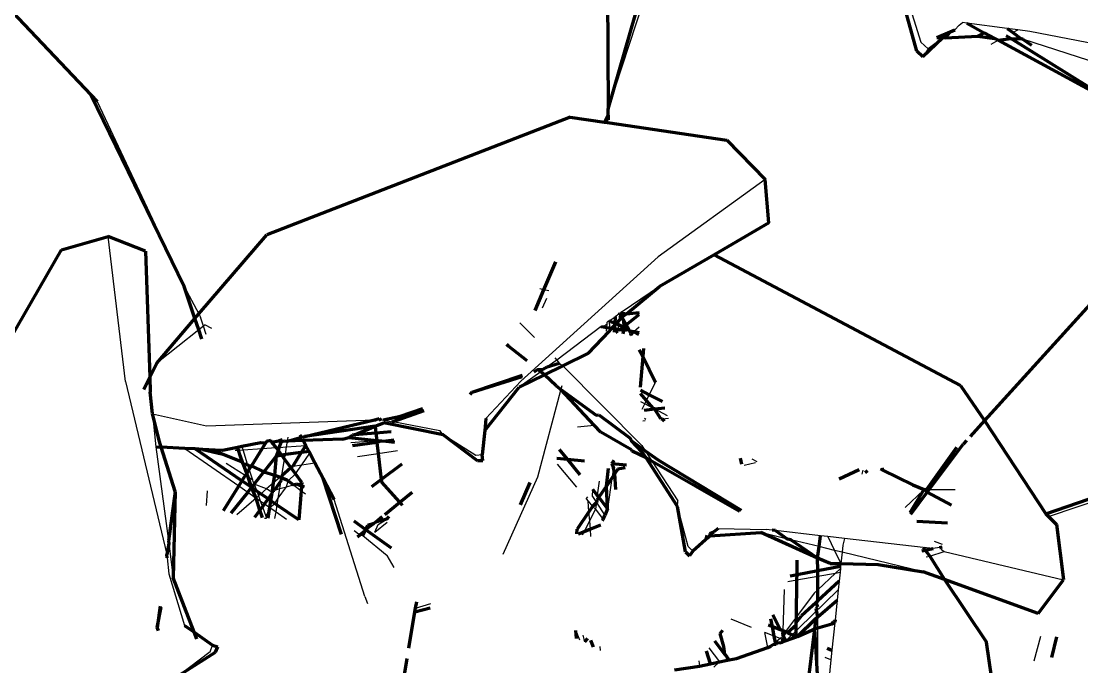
# Model space of a CAD drawing. Header units: millimetres. Extents: x 4307 to 31003, y 2809 to 20009.
# Drawn here: x 14715.29 to 14739.18, y 12892.54 to 12907.09 of the extents above; entities that cross this region are included whole.
import ezdxf

# ---------------------------------------------------------------- set-up
doc = ezdxf.new("R2010")
doc.units = ezdxf.units.MM
doc.layers.add('ProfileEdges', color=7, linetype='Continuous')

msp = doc.modelspace()

# ---------------------------------------------------------------- linework, layer by layer
for p, q in [((14735.14, 12907.961), (14735.56, 12906.619)), ((14728.516, 12905.11), (14729.309, 12907.538)), ((14736.425, 12907.003), (14736.326, 12906.897)), ((14736.425, 12907.003), (14736.493, 12907.061)), ((14736.594, 12907.047), (14736.493, 12907.061)), ((14737.505, 12906.928), (14736.594, 12907.047)), ((14737.742, 12906.898), (14737.505, 12906.928)), ((14736.05, 12906.722), (14735.721, 12906.471)), ((14737.633, 12906.84), (14737.742, 12906.898)), ((14738.015, 12906.862), (14737.742, 12906.898)), ((14739.598, 12906.128), (14737.853, 12906.686)), ((14743.665, 12905.767), (14738.015, 12906.862)), ((14735.56, 12906.619), (14735.721, 12906.471)), ((14735.721, 12906.471), (14735.6, 12906.29)), ((14737.14, 12906.578), (14737.301, 12906.664)), ((14717.004, 12905.286), (14718.966, 12901.115)), ((14728.5, 12904.81), (14728.517, 12904.868)), ((14732.05, 12903.526), (14729.641, 12901.784)), ((14717.639, 12898.975), (14717.254, 12902.241)), ((14729.641, 12901.784), (14726.544, 12898.979)), ((14718.966, 12901.115), (14719.295, 12900.496)), ((14727.067, 12901.039), (14726.975, 12901.059)), ((14727.18, 12901.013), (14727.067, 12901.039)), ((14729.671, 12901.116), (14728.833, 12900.543)), ((14727.033, 12900.634), (14727.13, 12900.854)), ((14719.295, 12900.496), (14719.33, 12900.424)), ((14728.752, 12900.488), (14728.674, 12900.434)), ((14728.833, 12900.543), (14728.777, 12900.504)), ((14719.395, 12900.22), (14719.33, 12900.424)), ((14719.432, 12900.25), (14719.395, 12900.22)), ((14719.583, 12900.164), (14719.432, 12900.25)), ((14726.523, 12900.298), (14726.853, 12899.967)), ((14728.489, 12900.266), (14728.407, 12900.207)), ((14728.484, 12900.194), (14728.489, 12900.266)), ((14728.489, 12900.266), (14728.492, 12900.31)), ((14728.538, 12900.341), (14728.492, 12900.31)), ((14728.538, 12900.341), (14728.674, 12900.434)), ((14728.538, 12900.341), (14728.546, 12900.183)), ((14728.745, 12900.249), (14728.733, 12900.151)), ((14728.756, 12900.342), (14728.745, 12900.249)), ((14728.772, 12900.47), (14728.756, 12900.342)), ((14719.29, 12900.137), (14718.348, 12899.388)), ((14719.395, 12900.22), (14719.29, 12900.137)), ((14719.456, 12900.032), (14719.395, 12900.22)), ((14728.355, 12900.216), (14727.36, 12899.456)), ((14728.479, 12900.109), (14728.484, 12900.194)), ((14728.546, 12900.183), (14728.535, 12900.1)), ((14728.727, 12900.104), (14728.723, 12900.07)), ((14729.049, 12900.019), (14728.991, 12900.028)), ((14729.093, 12900.093), (14729.049, 12900.019)), ((14729.212, 12900.196), (14729.093, 12900.093)), ((14727.36, 12899.456), (14727.144, 12899.301)), ((14727.312, 12899.504), (14727.36, 12899.456)), ((14727.36, 12899.456), (14727.411, 12899.39)), ((14727.411, 12899.39), (14727.49, 12899.325)), ((14727.49, 12899.325), (14729.273, 12897.531)), ((14726.994, 12899.193), (14726.507, 12898.843)), ((14727.049, 12899.254), (14726.994, 12899.193)), ((14717.639, 12898.975), (14718.572, 12895.077)), ((14725.761, 12898.139), (14726.544, 12898.979)), ((14727.471, 12898.873), (14727.45, 12898.794)), ((14729.441, 12898.673), (14729.582, 12898.954)), ((14727.443, 12898.768), (14726.92, 12896.821)), ((14729.377, 12898.547), (14729.441, 12898.673)), ((14729.338, 12898.468), (14729.247, 12898.514)), ((14729.279, 12898.351), (14729.338, 12898.468)), ((14729.338, 12898.468), (14729.377, 12898.547)), ((14729.535, 12898.366), (14729.338, 12898.468)), ((14729.852, 12898.203), (14729.559, 12898.354)), ((14718.25, 12898.243), (14718.326, 12897.503)), ((14718.25, 12898.243), (14719.47, 12897.977)), ((14719.47, 12897.977), (14723.248, 12898.113)), ((14723.395, 12898.102), (14723.448, 12898.113)), ((14723.448, 12898.113), (14723.641, 12898.064)), ((14729.292, 12898.09), (14729.351, 12898.096)), ((14729.361, 12898.12), (14729.33, 12898.142)), ((14729.739, 12898.133), (14729.872, 12898.146)), ((14723.671, 12898.074), (14724.72, 12897.87)), ((14724.798, 12897.773), (14724.72, 12897.87)), ((14727.826, 12897.951), (14728.202, 12897.987)), ((14721.271, 12897.499), (14721.292, 12897.629)), ((14721.292, 12897.629), (14721.307, 12897.719)), ((14722.721, 12897.601), (14723.3, 12897.647)), ((14725.536, 12897.308), (14724.798, 12897.773)), ((14718.326, 12897.503), (14718.612, 12895.382)), ((14718.979, 12897.466), (14720.194, 12896.619)), ((14720.11, 12897.424), (14720.187, 12897.429)), ((14720.187, 12897.429), (14720.289, 12897.436)), ((14720.289, 12897.436), (14720.266, 12897.508)), ((14720.289, 12897.436), (14720.723, 12897.464)), ((14720.393, 12897.111), (14720.289, 12897.436)), ((14720.723, 12897.464), (14721.034, 12897.484)), ((14721.034, 12897.484), (14721.101, 12897.488)), ((14721.101, 12897.488), (14721.271, 12897.499)), ((14721.243, 12897.325), (14721.271, 12897.499)), ((14721.271, 12897.499), (14721.707, 12897.528)), ((14723.334, 12897.35), (14723.772, 12897.415)), ((14729.273, 12897.531), (14729.351, 12897.411)), ((14729.351, 12897.411), (14729.508, 12897.169)), ((14721.166, 12896.856), (14721.226, 12897.224)), ((14721.226, 12897.224), (14721.243, 12897.325)), ((14721.611, 12897.097), (14721.795, 12897.36)), ((14721.611, 12897.097), (14721.909, 12897.141)), ((14722.871, 12897.282), (14723.334, 12897.35)), ((14725.678, 12897.318), (14725.536, 12897.308)), ((14729.508, 12897.169), (14730.083, 12896.284)), ((14731.837, 12897.137), (14731.58, 12897.082)), ((14731.87, 12897.163), (14731.755, 12897.222)), ((14720.341, 12896.853), (14719.907, 12897.124)), ((14720.43, 12896.996), (14720.408, 12897.065)), ((14720.51, 12896.747), (14720.43, 12896.996)), ((14721.305, 12896.735), (14721.47, 12896.895)), ((14721.409, 12897.067), (14721.611, 12897.097)), ((14721.47, 12896.895), (14721.611, 12897.097)), ((14727.366, 12897.113), (14727.799, 12896.592)), ((14728.631, 12897.019), (14728.594, 12896.792)), ((14734.249, 12896.974), (14734.226, 12896.886)), ((14720.403, 12896.814), (14720.341, 12896.853)), ((14720.51, 12896.747), (14720.403, 12896.814)), ((14720.52, 12896.718), (14720.51, 12896.747)), ((14720.54, 12896.663), (14720.52, 12896.718)), ((14720.82, 12896.553), (14720.54, 12896.663)), ((14720.54, 12896.663), (14720.597, 12896.504)), ((14720.978, 12896.691), (14720.82, 12896.553)), ((14721.124, 12896.819), (14720.978, 12896.691)), ((14721.119, 12896.562), (14721.148, 12896.744)), ((14721.124, 12896.819), (14721.166, 12896.856)), ((14721.148, 12896.744), (14721.124, 12896.819)), ((14721.265, 12896.602), (14721.305, 12896.735)), ((14721.503, 12896.667), (14721.616, 12896.698)), ((14726.92, 12896.821), (14726.139, 12895.077)), ((14728.31, 12896.73), (14728.27, 12896.408)), ((14728.594, 12896.792), (14728.503, 12896.104)), ((14738.434, 12895.934), (14740.731, 12896.704)), ((14719.464, 12896.177), (14719.49, 12896.508)), ((14720.194, 12896.619), (14720.394, 12896.479)), ((14720.394, 12896.479), (14720.584, 12896.347)), ((14720.597, 12896.504), (14720.637, 12896.394)), ((14720.691, 12896.441), (14720.637, 12896.394)), ((14720.82, 12896.553), (14720.691, 12896.441)), ((14720.901, 12896.503), (14720.82, 12896.553)), ((14720.901, 12896.503), (14720.951, 12896.516)), ((14720.995, 12896.528), (14721.119, 12896.562)), ((14721.083, 12896.342), (14721.265, 12896.602)), ((14721.083, 12896.342), (14721.119, 12896.562)), ((14721.119, 12896.562), (14721.265, 12896.602)), ((14721.265, 12896.602), (14721.424, 12896.646)), ((14721.424, 12896.646), (14721.6, 12896.513)), ((14721.6, 12896.513), (14721.697, 12896.44)), ((14728.159, 12896.384), (14728.171, 12896.537)), ((14735.205, 12896.134), (14735.615, 12896.521)), ((14735.687, 12896.539), (14735.749, 12896.539)), ((14735.749, 12896.539), (14736.333, 12896.541)), ((14720.584, 12896.347), (14720.146, 12895.966)), ((14720.637, 12896.394), (14720.584, 12896.347)), ((14720.584, 12896.347), (14720.678, 12896.281)), ((14720.637, 12896.394), (14720.678, 12896.281)), ((14720.678, 12896.281), (14720.726, 12896.151)), ((14720.678, 12896.281), (14720.772, 12896.216)), ((14720.772, 12896.216), (14720.892, 12896.132)), ((14720.892, 12896.132), (14721.003, 12896.227)), ((14721.003, 12896.227), (14721.083, 12896.342)), ((14721.033, 12896.034), (14721.058, 12896.189)), ((14721.058, 12896.189), (14721.083, 12896.342)), ((14723.036, 12894.128), (14722.341, 12896.313)), ((14728.019, 12896.327), (14728.053, 12896.374)), ((14728.019, 12896.327), (14728.061, 12896.276)), ((14728.061, 12896.276), (14728.161, 12896.155)), ((14728.08, 12896.037), (14728.061, 12896.276)), ((14728.159, 12896.384), (14728.25, 12896.244)), ((14728.25, 12896.244), (14728.232, 12896.097)), ((14728.25, 12896.244), (14728.439, 12895.953)), ((14730.073, 12896.153), (14730.083, 12896.284)), ((14720.726, 12896.151), (14720.802, 12895.94)), ((14720.802, 12895.94), (14720.879, 12896.051)), ((14720.802, 12895.94), (14720.819, 12895.893)), ((14720.892, 12896.132), (14721.033, 12896.034)), ((14721.009, 12895.884), (14721.033, 12896.034)), ((14721.033, 12896.034), (14721.267, 12895.871)), ((14728.098, 12895.832), (14728.08, 12896.037)), ((14728.098, 12895.832), (14728.232, 12896.097)), ((14728.161, 12896.155), (14728.232, 12896.097)), ((14728.232, 12896.097), (14728.401, 12895.865)), ((14730.313, 12895.255), (14730.073, 12896.153)), ((14720.771, 12895.895), (14720.819, 12895.893)), ((14723.259, 12895.58), (14723.539, 12895.806)), ((14723.259, 12895.58), (14723.336, 12895.751)), ((14723.336, 12895.751), (14723.53, 12895.869)), ((14727.974, 12895.588), (14728.098, 12895.832)), ((14728.113, 12895.643), (14728.098, 12895.832)), ((14722.793, 12895.614), (14722.922, 12895.517)), ((14722.922, 12895.517), (14722.991, 12895.506)), ((14722.991, 12895.506), (14723.536, 12895.053)), ((14727.938, 12895.517), (14727.974, 12895.588)), ((14728.126, 12895.483), (14728.113, 12895.643)), ((14730.992, 12895.661), (14732.071, 12895.638)), ((14732.555, 12895.423), (14731.953, 12895.568)), ((14732.208, 12895.622), (14732.071, 12895.638)), ((14733.294, 12895.498), (14732.283, 12895.614)), ((14733.463, 12895.479), (14733.294, 12895.498)), ((14733.463, 12895.479), (14733.615, 12895.168)), ((14733.841, 12895.435), (14733.463, 12895.479)), ((14718.619, 12895.325), (14718.714, 12894.549)), ((14730.42, 12895.151), (14730.313, 12895.255)), ((14733.264, 12895.253), (14732.629, 12895.406)), ((14733.615, 12895.168), (14733.264, 12895.253)), ((14733.8, 12895.282), (14733.784, 12895.127)), ((14733.841, 12895.435), (14733.8, 12895.282)), ((14735.612, 12895.233), (14733.841, 12895.435)), ((14735.838, 12895.207), (14735.612, 12895.233)), ((14735.982, 12895.234), (14735.838, 12895.207)), ((14736.049, 12895.297), (14735.866, 12895.368)), ((14736.023, 12895.186), (14735.982, 12895.234)), ((14718.58, 12894.998), (14718.617, 12894.636)), ((14723.695, 12894.783), (14723.536, 12895.053)), ((14733.615, 12895.168), (14733.758, 12894.875)), ((14733.784, 12895.127), (14733.615, 12895.168)), ((14733.784, 12895.127), (14733.758, 12894.875)), ((14735.613, 12894.687), (14733.784, 12895.127)), ((14735.678, 12895.022), (14735.758, 12895.036)), ((14735.758, 12895.036), (14736.084, 12895.145)), ((14736.023, 12895.186), (14736.084, 12895.145)), ((14736.084, 12895.145), (14738.769, 12894.501)), ((14733.636, 12894.656), (14733.746, 12894.759)), ((14733.746, 12894.759), (14733.737, 12894.674)), ((14733.751, 12894.81), (14733.746, 12894.759)), ((14733.758, 12894.875), (14733.751, 12894.81)), ((14718.617, 12894.636), (14718.97, 12893.477)), ((14732.558, 12894.463), (14732.768, 12894.5)), ((14732.768, 12894.5), (14733.234, 12894.584)), ((14733.234, 12894.584), (14733.636, 12894.656)), ((14733.235, 12894.278), (14733.636, 12894.656)), ((14733.636, 12894.656), (14733.737, 12894.674)), ((14733.737, 12894.674), (14733.716, 12894.473)), ((14732.48, 12894.288), (14732.446, 12893.362)), ((14733.696, 12894.276), (14732.515, 12893.13)), ((14733.158, 12894.206), (14733.235, 12894.278)), ((14733.696, 12894.276), (14733.672, 12894.049)), ((14733.716, 12894.473), (14733.696, 12894.276)), ((14723.036, 12894.128), (14723.093, 12893.971)), ((14733.158, 12894.206), (14732.755, 12893.668)), ((14733.672, 12894.049), (14733.625, 12893.601)), ((14724.177, 12893.865), (14724.518, 12893.973)), ((14731.745, 12893.43), (14731.287, 12893.617)), ((14732.755, 12893.668), (14732.508, 12893.337)), ((14733.237, 12893.425), (14733.236, 12893.673)), ((14733.622, 12893.571), (14733.619, 12893.54)), ((14733.625, 12893.601), (14733.622, 12893.571)), ((14727.785, 12893.365), (14727.87, 12893.148)), ((14732.11, 12892.98), (14732.044, 12893.319)), ((14732.255, 12893.234), (14732.044, 12893.319)), ((14733.24, 12892.243), (14733.237, 12893.425)), ((14733.619, 12893.54), (14733.555, 12892.921)), ((14727.989, 12893.11), (14727.951, 12893.255)), ((14732.388, 12893.181), (14732.255, 12893.234)), ((14732.388, 12893.181), (14732.282, 12893.092)), ((14732.459, 12893.241), (14732.388, 12893.181)), ((14732.439, 12893.16), (14732.388, 12893.181)), ((14732.515, 12893.13), (14732.439, 12893.16)), ((14738.253, 12893.224), (14738.101, 12892.673)), ((14719.552, 12892.883), (14718.865, 12892.366)), ((14719.552, 12892.883), (14719.604, 12893.028)), ((14728.34, 12892.912), (14728.332, 12893.003)), ((14730.784, 12892.972), (14731.026, 12892.652)), ((14733.555, 12892.921), (14733.532, 12892.699)), ((14730.557, 12892.68), (14730.573, 12892.555)), ((14730.895, 12892.533), (14731.026, 12892.652)), ((14731.184, 12892.769), (14731.165, 12892.682)), ((14731.206, 12892.69), (14731.184, 12892.769)), ((14733.532, 12892.699), (14733.404, 12892.751)), ((14733.532, 12892.699), (14733.432, 12891.744))]:
    msp.add_line(p, q)
at = {"layer": 'ProfileEdges', "lineweight": 211}
for p, q in [((14728.485, 12909.906), (14728.516, 12905.11)), ((14728.516, 12905.11), (14729.316, 12907.886)), ((14735.47, 12906.421), (14735.108, 12907.723)), ((14714.944, 12907.451), (14716.863, 12905.434)), ((14736.594, 12907.047), (14736.988, 12906.833)), ((14737.505, 12906.928), (14737.633, 12906.84)), ((14736.05, 12906.722), (14735.6, 12906.29)), ((14735.921, 12906.724), (14736.219, 12906.852)), ((14735.921, 12906.724), (14736.05, 12906.722)), ((14736.116, 12906.721), (14736.05, 12906.722)), ((14736.219, 12906.852), (14736.116, 12906.721)), ((14736.116, 12906.721), (14736.843, 12906.755)), ((14736.219, 12906.852), (14736.326, 12906.897)), ((14736.843, 12906.755), (14736.988, 12906.833)), ((14736.843, 12906.755), (14737.222, 12906.706)), ((14736.988, 12906.833), (14737.222, 12906.706)), ((14737.222, 12906.706), (14737.301, 12906.664)), ((14737.301, 12906.664), (14737.588, 12906.701)), ((14737.588, 12906.701), (14737.483, 12906.767)), ((14739.943, 12905.229), (14737.588, 12906.701)), ((14737.588, 12906.701), (14737.816, 12906.698)), ((14737.633, 12906.84), (14737.816, 12906.698)), ((14737.853, 12906.686), (14737.816, 12906.698)), ((14737.853, 12906.686), (14738.047, 12906.551)), ((14737.301, 12906.664), (14739.943, 12905.229)), ((14735.6, 12906.29), (14735.47, 12906.421)), ((14718.966, 12901.115), (14716.863, 12905.434)), ((14716.863, 12905.434), (14717.004, 12905.286)), ((14728.517, 12904.972), (14728.516, 12905.11)), ((14727.658, 12904.934), (14720.822, 12902.282)), ((14727.658, 12904.934), (14728.432, 12904.82)), ((14728.432, 12904.82), (14728.517, 12904.972)), ((14728.432, 12904.82), (14728.5, 12904.81)), ((14728.5, 12904.81), (14731.19, 12904.415)), ((14728.517, 12904.972), (14728.517, 12904.868)), ((14731.19, 12904.415), (14732.05, 12903.526)), ((14732.131, 12902.546), (14732.05, 12903.526)), ((14732.131, 12902.546), (14730.901, 12901.831)), ((14716.2, 12901.942), (14717.254, 12902.241)), ((14718.092, 12901.912), (14717.254, 12902.241)), ((14719.295, 12900.496), (14720.822, 12902.282)), ((14714.695, 12899.338), (14716.2, 12901.942)), ((14718.092, 12901.912), (14718.189, 12899.068)), ((14727.067, 12901.039), (14727.339, 12901.673)), ((14730.901, 12901.831), (14729.671, 12901.116)), ((14736.449, 12898.88), (14730.901, 12901.831)), ((14740.371, 12901.823), (14736.993, 12898.094)), ((14719.206, 12900.392), (14718.966, 12901.115)), ((14726.867, 12900.573), (14727.067, 12901.039)), ((14728.924, 12900.501), (14729.671, 12901.116)), ((14719.206, 12900.392), (14719.295, 12900.496)), ((14728.752, 12900.488), (14728.777, 12900.504)), ((14728.777, 12900.504), (14728.772, 12900.47)), ((14728.777, 12900.504), (14728.803, 12900.492)), ((14728.833, 12900.543), (14728.803, 12900.492)), ((14728.803, 12900.492), (14728.836, 12900.516)), ((14728.803, 12900.492), (14728.826, 12900.416)), ((14728.836, 12900.516), (14728.924, 12900.501)), ((14728.847, 12900.439), (14728.924, 12900.501)), ((14728.918, 12900.252), (14729.216, 12900.485)), ((14728.924, 12900.501), (14729.217, 12900.525)), ((14718.348, 12899.388), (14719.206, 12900.392)), ((14719.29, 12900.137), (14719.206, 12900.392)), ((14728.564, 12900.321), (14728.538, 12900.341)), ((14728.663, 12900.285), (14728.564, 12900.321)), ((14728.6, 12900.174), (14728.66, 12900.238)), ((14728.66, 12900.238), (14728.654, 12900.164)), ((14728.663, 12900.285), (14728.66, 12900.238)), ((14728.692, 12900.272), (14728.66, 12900.238)), ((14728.674, 12900.434), (14728.663, 12900.285)), ((14728.663, 12900.285), (14728.756, 12900.342)), ((14728.745, 12900.249), (14728.692, 12900.272)), ((14728.872, 12900.189), (14728.745, 12900.249)), ((14728.756, 12900.342), (14728.826, 12900.416)), ((14728.772, 12900.47), (14728.826, 12900.416)), ((14728.826, 12900.416), (14728.847, 12900.439)), ((14728.826, 12900.416), (14728.852, 12900.37)), ((14728.852, 12900.37), (14728.918, 12900.252)), ((14728.852, 12900.37), (14728.872, 12900.189)), ((14728.872, 12900.189), (14728.918, 12900.252)), ((14728.918, 12900.252), (14728.979, 12900.143)), ((14719.358, 12899.931), (14719.29, 12900.137)), ((14728.073, 12899.611), (14728.535, 12900.1)), ((14728.355, 12900.216), (14728.407, 12900.207)), ((14728.407, 12900.207), (14728.484, 12900.194)), ((14728.484, 12900.194), (14728.546, 12900.183)), ((14728.535, 12900.1), (14728.6, 12900.174)), ((14728.546, 12900.183), (14728.6, 12900.174)), ((14728.6, 12900.174), (14728.654, 12900.164)), ((14728.654, 12900.164), (14728.648, 12900.082)), ((14728.654, 12900.164), (14728.733, 12900.151)), ((14728.69, 12900.075), (14728.727, 12900.104)), ((14728.733, 12900.151), (14728.727, 12900.104)), ((14728.733, 12900.151), (14728.777, 12900.143)), ((14728.777, 12900.143), (14728.872, 12900.189)), ((14728.777, 12900.143), (14728.865, 12900.128)), ((14728.856, 12900.049), (14728.865, 12900.128)), ((14728.865, 12900.128), (14728.872, 12900.189)), ((14728.865, 12900.128), (14728.979, 12900.143)), ((14728.979, 12900.143), (14728.872, 12900.189)), ((14729.001, 12900.104), (14728.979, 12900.143)), ((14729.093, 12900.093), (14729.001, 12900.104)), ((14729.001, 12900.104), (14729.028, 12900.056)), ((14729.028, 12900.056), (14729.093, 12900.093)), ((14729.028, 12900.056), (14729.049, 12900.019)), ((14729.209, 12900.029), (14729.093, 12900.093)), ((14729.21, 12900.068), (14729.093, 12900.093)), ((14726.271, 12899.766), (14726.233, 12899.809)), ((14726.687, 12899.437), (14726.271, 12899.766)), ((14728.073, 12899.611), (14727.49, 12899.325)), ((14729.216, 12899.686), (14729.292, 12899.534)), ((14729.292, 12899.534), (14729.239, 12898.844)), ((14729.307, 12899.72), (14729.292, 12899.534)), ((14729.292, 12899.534), (14729.582, 12898.954)), ((14718.348, 12899.388), (14718.189, 12899.068)), ((14727.049, 12899.254), (14727.144, 12899.301)), ((14727.49, 12899.325), (14727.081, 12899.125)), ((14727.144, 12899.301), (14727.411, 12899.39)), ((14718.189, 12899.068), (14718.053, 12898.794)), ((14718.189, 12899.068), (14718.201, 12898.73)), ((14725.454, 12898.736), (14726.586, 12899.114)), ((14725.454, 12898.736), (14726.578, 12899.089)), ((14727.081, 12899.125), (14726.507, 12898.843)), ((14726.931, 12899.244), (14726.837, 12899.18)), ((14726.931, 12899.244), (14727.049, 12899.254)), ((14726.994, 12899.193), (14726.931, 12899.244)), ((14727.081, 12899.125), (14726.994, 12899.193)), ((14727.343, 12898.872), (14727.081, 12899.125)), ((14725.734, 12897.87), (14726.507, 12898.843)), ((14727.343, 12898.872), (14727.45, 12898.794)), ((14736.449, 12898.88), (14736.993, 12898.094)), ((14718.25, 12898.243), (14718.201, 12898.73)), ((14725.406, 12898.68), (14725.454, 12898.736)), ((14728.202, 12897.987), (14727.45, 12898.794)), ((14727.45, 12898.794), (14728.244, 12898.216)), ((14729.24, 12898.775), (14729.441, 12898.673)), ((14729.377, 12898.547), (14729.242, 12898.701)), ((14729.441, 12898.673), (14729.736, 12898.525)), ((14723.836, 12898.195), (14724.339, 12898.364)), ((14729.325, 12898.329), (14729.559, 12898.354)), ((14729.535, 12898.366), (14729.377, 12898.547)), ((14729.559, 12898.354), (14729.535, 12898.366)), ((14729.559, 12898.354), (14729.789, 12898.378)), ((14729.699, 12898.129), (14729.559, 12898.354)), ((14718.407, 12897.621), (14718.25, 12898.243)), ((14721.684, 12897.737), (14723.248, 12898.113)), ((14723.248, 12898.113), (14723.357, 12898.136)), ((14723.248, 12898.113), (14723.252, 12898.071)), ((14723.357, 12898.136), (14723.395, 12898.102)), ((14723.448, 12898.113), (14723.836, 12898.195)), ((14723.671, 12898.074), (14724.373, 12898.32)), ((14725.761, 12898.139), (14725.734, 12897.87)), ((14728.244, 12898.216), (14728.301, 12898.222)), ((14728.301, 12898.222), (14729.009, 12897.698)), ((14729.699, 12898.129), (14729.739, 12898.133)), ((14729.783, 12898.082), (14729.739, 12898.133)), ((14736.993, 12898.094), (14736.669, 12897.736)), ((14736.993, 12898.094), (14738.375, 12895.994)), ((14723.264, 12897.968), (14721.684, 12897.737)), ((14722.8, 12897.77), (14723.264, 12897.968)), ((14723.264, 12897.968), (14723.464, 12898.041)), ((14723.264, 12897.968), (14723.282, 12897.811)), ((14724.798, 12897.773), (14723.464, 12898.041)), ((14723.641, 12898.064), (14723.671, 12898.074)), ((14725.734, 12897.87), (14725.678, 12897.318)), ((14728.353, 12897.831), (14728.202, 12897.987)), ((14718.446, 12897.496), (14718.407, 12897.621)), ((14720.821, 12897.621), (14720.799, 12897.585)), ((14720.918, 12897.64), (14720.821, 12897.621)), ((14720.941, 12897.609), (14720.918, 12897.64)), ((14720.941, 12897.609), (14721.125, 12897.641)), ((14721.034, 12897.484), (14720.941, 12897.609)), ((14721.101, 12897.488), (14721.153, 12897.623)), ((14721.153, 12897.623), (14721.125, 12897.641)), ((14721.153, 12897.623), (14721.131, 12897.684)), ((14721.153, 12897.623), (14721.224, 12897.638)), ((14721.224, 12897.638), (14721.292, 12897.629)), ((14721.292, 12897.629), (14721.607, 12897.72)), ((14721.647, 12897.643), (14721.292, 12897.629)), ((14721.607, 12897.72), (14721.579, 12897.774)), ((14721.607, 12897.72), (14721.684, 12897.737)), ((14722.533, 12897.677), (14721.647, 12897.643)), ((14721.707, 12897.528), (14721.647, 12897.643)), ((14722.533, 12897.677), (14722.671, 12897.708)), ((14722.671, 12897.708), (14722.758, 12897.767)), ((14722.671, 12897.708), (14723.3, 12897.647)), ((14722.8, 12897.77), (14722.758, 12897.767)), ((14723.282, 12897.811), (14722.8, 12897.77)), ((14723.624, 12897.839), (14723.282, 12897.811)), ((14723.282, 12897.811), (14723.3, 12897.647)), ((14723.3, 12897.647), (14723.41, 12897.636)), ((14723.3, 12897.647), (14723.306, 12897.599)), ((14723.41, 12897.636), (14723.306, 12897.599)), ((14723.41, 12897.636), (14723.509, 12897.626)), ((14723.69, 12897.65), (14723.509, 12897.626)), ((14723.509, 12897.626), (14723.705, 12897.607)), ((14725.573, 12897.185), (14724.798, 12897.773)), ((14729.04, 12897.437), (14728.353, 12897.831)), ((14729.04, 12897.637), (14729.009, 12897.698)), ((14729.284, 12897.379), (14729.04, 12897.637)), ((14729.04, 12897.637), (14729.351, 12897.411)), ((14736.584, 12897.642), (14736.51, 12897.56)), ((14718.326, 12897.503), (14718.446, 12897.496)), ((14718.759, 12896.497), (14718.446, 12897.496)), ((14718.979, 12897.466), (14718.446, 12897.496)), ((14719.208, 12897.453), (14718.979, 12897.466)), ((14720.265, 12896.731), (14719.208, 12897.453)), ((14719.383, 12897.443), (14719.208, 12897.453)), ((14719.383, 12897.443), (14719.806, 12897.346)), ((14719.662, 12897.427), (14719.383, 12897.443)), ((14719.662, 12897.427), (14719.806, 12897.346)), ((14719.824, 12897.418), (14719.662, 12897.427)), ((14720.167, 12897.488), (14719.824, 12897.418)), ((14720.266, 12897.508), (14720.167, 12897.488)), ((14720.187, 12897.429), (14720.167, 12897.488)), ((14720.228, 12897.305), (14720.187, 12897.429)), ((14720.687, 12897.593), (14720.266, 12897.508)), ((14720.723, 12897.464), (14720.481, 12897.076)), ((14720.799, 12897.585), (14720.687, 12897.593)), ((14720.799, 12897.585), (14720.723, 12897.464)), ((14721.089, 12897.41), (14721.034, 12897.484)), ((14721.044, 12897.298), (14721.089, 12897.41)), ((14721.089, 12897.41), (14721.101, 12897.488)), ((14721.16, 12897.314), (14721.089, 12897.41)), ((14721.596, 12897.372), (14721.243, 12897.325)), ((14721.596, 12897.372), (14721.409, 12897.067)), ((14721.707, 12897.528), (14721.596, 12897.372)), ((14721.776, 12897.396), (14721.596, 12897.372)), ((14721.776, 12897.396), (14721.707, 12897.528)), ((14721.795, 12897.36), (14721.776, 12897.396)), ((14723.306, 12897.599), (14722.757, 12897.526)), ((14723.306, 12897.599), (14723.334, 12897.35)), ((14727.595, 12897.226), (14727.419, 12897.443)), ((14729.04, 12897.437), (14729.056, 12897.404)), ((14729.367, 12897.25), (14729.056, 12897.404)), ((14729.367, 12897.25), (14729.284, 12897.379)), ((14729.351, 12897.411), (14729.645, 12897.197)), ((14736.364, 12897.486), (14735.687, 12896.539)), ((14735.749, 12896.539), (14736.51, 12897.56)), ((14720.281, 12897.156), (14719.806, 12897.346)), ((14720.281, 12897.156), (14720.228, 12897.305)), ((14720.299, 12897.106), (14720.281, 12897.156)), ((14721.044, 12897.298), (14720.757, 12896.937)), ((14721.005, 12896.866), (14721.044, 12897.298)), ((14721.044, 12897.298), (14721.16, 12897.314)), ((14721.243, 12897.325), (14721.16, 12897.314)), ((14721.226, 12897.224), (14721.16, 12897.314)), ((14721.369, 12897.032), (14721.226, 12897.224)), ((14721.909, 12897.141), (14721.795, 12897.36)), ((14722.095, 12896.785), (14721.909, 12897.141)), ((14723.334, 12897.35), (14723.4, 12896.767)), ((14725.693, 12897.185), (14725.573, 12897.185)), ((14725.693, 12897.185), (14725.678, 12897.318)), ((14727.356, 12897.249), (14727.595, 12897.226)), ((14727.595, 12897.226), (14727.982, 12897.188)), ((14727.884, 12896.869), (14727.595, 12897.226)), ((14728.597, 12897.127), (14728.648, 12897.198)), ((14728.597, 12897.127), (14728.631, 12897.019)), ((14728.597, 12897.127), (14728.925, 12897.095)), ((14730.073, 12896.153), (14729.367, 12897.25)), ((14729.508, 12897.169), (14729.367, 12897.25)), ((14731.47, 12896.045), (14729.508, 12897.169)), ((14729.645, 12897.197), (14731.51, 12896.077)), ((14731.525, 12897.112), (14731.499, 12897.248)), ((14720.393, 12897.111), (14720.299, 12897.106)), ((14720.372, 12896.902), (14720.299, 12897.106)), ((14720.372, 12896.902), (14720.341, 12896.853)), ((14720.43, 12896.996), (14720.372, 12896.902)), ((14720.403, 12896.814), (14720.372, 12896.902)), ((14720.408, 12897.065), (14720.393, 12897.111)), ((14720.481, 12897.076), (14720.408, 12897.065)), ((14720.481, 12897.076), (14720.43, 12896.996)), ((14720.481, 12897.076), (14720.757, 12896.937)), ((14720.54, 12896.663), (14720.757, 12896.937)), ((14720.757, 12896.937), (14721.005, 12896.866)), ((14721.166, 12896.856), (14721.369, 12897.032)), ((14721.409, 12897.067), (14721.369, 12897.032)), ((14721.47, 12896.895), (14721.369, 12897.032)), ((14721.616, 12896.698), (14721.47, 12896.895)), ((14723.4, 12896.767), (14723.875, 12897.118)), ((14728.476, 12896.618), (14728.521, 12897.022)), ((14728.666, 12896.897), (14728.594, 12896.792)), ((14728.666, 12896.897), (14728.631, 12897.019)), ((14728.735, 12896.999), (14728.666, 12896.897)), ((14728.687, 12896.538), (14728.666, 12896.897)), ((14728.896, 12897.028), (14728.735, 12896.999)), ((14734.17, 12896.982), (14733.72, 12896.77)), ((14734.359, 12896.916), (14734.314, 12896.967)), ((14734.647, 12897.006), (14734.698, 12896.977)), ((14734.698, 12896.977), (14734.69, 12897.023)), ((14735.376, 12896.647), (14734.698, 12896.977)), ((14738.375, 12895.994), (14741.01, 12896.904)), ((14720.265, 12896.731), (14720.194, 12896.619)), ((14720.341, 12896.853), (14720.265, 12896.731)), ((14720.483, 12896.591), (14720.265, 12896.731)), ((14720.483, 12896.591), (14720.403, 12896.814)), ((14720.54, 12896.663), (14720.483, 12896.591)), ((14720.951, 12896.516), (14720.978, 12896.691)), ((14720.978, 12896.691), (14721.005, 12896.866)), ((14721.148, 12896.744), (14720.995, 12896.528)), ((14721.005, 12896.866), (14721.124, 12896.819)), ((14721.124, 12896.819), (14721.158, 12896.805)), ((14721.158, 12896.805), (14721.148, 12896.744)), ((14721.166, 12896.856), (14721.158, 12896.805)), ((14721.158, 12896.805), (14721.185, 12896.795)), ((14721.185, 12896.795), (14721.278, 12896.756)), ((14721.278, 12896.756), (14721.305, 12896.735)), ((14721.305, 12896.735), (14721.424, 12896.646)), ((14721.424, 12896.646), (14721.503, 12896.667)), ((14721.503, 12896.667), (14721.61, 12896.625)), ((14721.616, 12896.698), (14721.61, 12896.625)), ((14722.509, 12895.527), (14722.095, 12896.785)), ((14722.341, 12896.313), (14722.095, 12896.785)), ((14723.188, 12896.61), (14723.4, 12896.767)), ((14723.4, 12896.767), (14723.406, 12896.715)), ((14723.818, 12896.253), (14723.406, 12896.715)), ((14726.537, 12896.191), (14726.756, 12896.694)), ((14728.594, 12896.792), (14728.476, 12896.618)), ((14718.759, 12896.497), (14718.612, 12895.382)), ((14718.759, 12896.497), (14718.714, 12894.549)), ((14720.194, 12896.619), (14719.845, 12896.059)), ((14720.394, 12896.479), (14720.018, 12896.005)), ((14720.483, 12896.591), (14720.394, 12896.479)), ((14720.584, 12896.347), (14720.483, 12896.591)), ((14720.597, 12896.504), (14720.483, 12896.591)), ((14720.691, 12896.441), (14720.597, 12896.504)), ((14720.853, 12896.33), (14720.691, 12896.441)), ((14720.942, 12896.454), (14720.853, 12896.33)), ((14720.916, 12896.287), (14720.942, 12896.454)), ((14720.951, 12896.516), (14720.942, 12896.454)), ((14720.951, 12896.516), (14720.995, 12896.528)), ((14721.6, 12896.513), (14721.545, 12895.857)), ((14721.61, 12896.625), (14721.6, 12896.513)), ((14721.61, 12896.625), (14721.663, 12896.603)), ((14723.818, 12896.253), (14724.097, 12896.482)), ((14728.27, 12896.408), (14728.171, 12896.537)), ((14728.476, 12896.618), (14728.303, 12896.365)), ((14728.503, 12896.104), (14728.476, 12896.618)), ((14735.615, 12896.521), (14735.31, 12896.012)), ((14735.334, 12895.984), (14735.701, 12896.476)), ((14735.376, 12896.647), (14735.635, 12896.539)), ((14735.615, 12896.521), (14735.635, 12896.539)), ((14735.635, 12896.539), (14735.687, 12896.539)), ((14735.635, 12896.539), (14735.658, 12896.498)), ((14735.658, 12896.498), (14735.701, 12896.476)), ((14735.701, 12896.476), (14735.749, 12896.539)), ((14735.701, 12896.476), (14736.251, 12896.185)), ((14720.668, 12896.07), (14720.584, 12896.347)), ((14720.772, 12896.216), (14720.726, 12896.151)), ((14720.853, 12896.33), (14720.772, 12896.216)), ((14720.916, 12896.287), (14720.853, 12896.33)), ((14720.892, 12896.132), (14720.916, 12896.287)), ((14721.003, 12896.227), (14720.916, 12896.287)), ((14721.058, 12896.189), (14721.003, 12896.227)), ((14721.545, 12895.857), (14721.058, 12896.189)), ((14723.485, 12895.979), (14723.818, 12896.253)), ((14723.885, 12896.177), (14723.818, 12896.253)), ((14728.25, 12896.244), (14728.161, 12896.155)), ((14728.257, 12896.296), (14728.25, 12896.244)), ((14728.303, 12896.365), (14728.257, 12896.296)), ((14728.303, 12896.365), (14728.27, 12896.408)), ((14728.303, 12896.365), (14728.503, 12896.104)), ((14720.668, 12896.07), (14720.551, 12895.906)), ((14720.726, 12896.151), (14720.668, 12896.07)), ((14720.73, 12895.898), (14720.668, 12896.07)), ((14720.855, 12895.891), (14720.879, 12896.051)), ((14720.879, 12896.051), (14720.892, 12896.132)), ((14723.53, 12895.869), (14723.58, 12895.934)), ((14728.08, 12896.037), (14727.813, 12895.644)), ((14728.161, 12896.155), (14728.08, 12896.037)), ((14728.401, 12895.865), (14728.439, 12895.953)), ((14728.503, 12896.104), (14728.439, 12895.953)), ((14730.258, 12895.138), (14730.073, 12896.153)), ((14738.375, 12895.994), (14738.434, 12895.934)), ((14738.434, 12895.934), (14738.615, 12895.75)), ((14722.782, 12895.832), (14723.051, 12895.639)), ((14723.051, 12895.639), (14723.236, 12895.775)), ((14723.051, 12895.639), (14723.091, 12895.728)), ((14723.236, 12895.775), (14723.091, 12895.728)), ((14723.272, 12895.805), (14723.236, 12895.775)), ((14723.272, 12895.805), (14723.422, 12895.928)), ((14723.53, 12895.869), (14723.272, 12895.805)), ((14728.345, 12895.733), (14728.113, 12895.643)), ((14728.39, 12895.838), (14728.401, 12895.865)), ((14735.471, 12895.826), (14736.162, 12895.791)), ((14738.615, 12895.75), (14738.769, 12894.501)), ((14722.867, 12895.472), (14722.922, 12895.517)), ((14722.922, 12895.517), (14723.04, 12895.614)), ((14722.991, 12895.506), (14723.04, 12895.614)), ((14723.04, 12895.614), (14723.051, 12895.639)), ((14723.051, 12895.639), (14723.628, 12895.226)), ((14727.812, 12895.54), (14727.813, 12895.644)), ((14727.974, 12895.588), (14727.838, 12895.535)), ((14728.113, 12895.643), (14727.974, 12895.588)), ((14730.776, 12895.468), (14730.42, 12895.151)), ((14730.698, 12895.485), (14730.776, 12895.468)), ((14730.776, 12895.468), (14730.803, 12895.492)), ((14730.803, 12895.492), (14731.953, 12895.568)), ((14730.806, 12895.55), (14730.803, 12895.492)), ((14730.806, 12895.55), (14730.892, 12895.583)), ((14730.992, 12895.661), (14730.892, 12895.583)), ((14733.233, 12894.995), (14731.953, 12895.568)), ((14732.283, 12895.614), (14732.208, 12895.622)), ((14732.283, 12895.614), (14732.555, 12895.423)), ((14733.264, 12895.253), (14733.294, 12895.498)), ((14718.619, 12895.325), (14718.572, 12895.077)), ((14718.612, 12895.382), (14718.619, 12895.325)), ((14732.629, 12895.406), (14732.555, 12895.423)), ((14733.233, 12894.995), (14732.629, 12895.406)), ((14733.233, 12894.995), (14733.264, 12895.253)), ((14735.612, 12895.233), (14735.653, 12895.172)), ((14735.982, 12895.234), (14736.037, 12895.245)), ((14718.58, 12894.998), (14718.572, 12895.077)), ((14730.258, 12895.138), (14730.344, 12895.044)), ((14730.42, 12895.151), (14730.344, 12895.044)), ((14733.519, 12894.871), (14733.233, 12894.995)), ((14733.234, 12894.712), (14733.233, 12894.995)), ((14735.582, 12895.158), (14735.653, 12895.172)), ((14735.653, 12895.172), (14735.838, 12895.207)), ((14735.653, 12895.172), (14735.758, 12895.036)), ((14735.758, 12895.036), (14736.094, 12894.511)), ((14732.77, 12894.624), (14732.775, 12894.946)), ((14733.234, 12894.712), (14733.751, 12894.81)), ((14733.519, 12894.871), (14733.758, 12894.875)), ((14733.758, 12894.875), (14734.597, 12894.852)), ((14734.597, 12894.852), (14735.613, 12894.687)), ((14719.189, 12893.323), (14718.714, 12894.549)), ((14732.616, 12894.592), (14732.7, 12894.61)), ((14732.7, 12894.61), (14732.77, 12894.624)), ((14732.755, 12893.668), (14732.768, 12894.5)), ((14732.768, 12894.5), (14732.77, 12894.624)), ((14732.77, 12894.624), (14733.234, 12894.712)), ((14733.234, 12894.584), (14733.234, 12894.712)), ((14733.235, 12894.278), (14733.234, 12894.584)), ((14736.094, 12894.511), (14735.613, 12894.687)), ((14738.198, 12893.743), (14736.094, 12894.511)), ((14736.094, 12894.511), (14737.037, 12893.099)), ((14738.198, 12893.743), (14738.769, 12894.501)), ((14733.236, 12894.027), (14733.235, 12894.278)), ((14733.716, 12894.473), (14733.236, 12894.027)), ((14733.236, 12894.027), (14733.201, 12893.996)), ((14733.236, 12893.673), (14733.672, 12894.049)), ((14718.419, 12893.908), (14718.356, 12893.43)), ((14718.356, 12893.43), (14718.448, 12893.886)), ((14724.163, 12893.781), (14724.501, 12893.874)), ((14724.163, 12893.781), (14724.177, 12893.865)), ((14724.177, 12893.865), (14724.201, 12894.008)), ((14733.201, 12893.996), (14732.872, 12893.69)), ((14733.197, 12893.858), (14733.236, 12893.891)), ((14733.236, 12893.673), (14733.197, 12893.858)), ((14733.236, 12893.891), (14733.201, 12893.996)), ((14724.026, 12892.964), (14724.163, 12893.781)), ((14732.214, 12893.455), (14732.182, 12893.625)), ((14732.221, 12893.714), (14732.386, 12893.386)), ((14732.753, 12893.543), (14732.872, 12893.69)), ((14732.753, 12893.543), (14732.755, 12893.668)), ((14732.783, 12893.228), (14733.19, 12893.632)), ((14733.186, 12893.511), (14733.19, 12893.632)), ((14733.19, 12893.632), (14733.236, 12893.673)), ((14733.55, 12893.51), (14733.59, 12893.559)), ((14733.59, 12893.559), (14733.622, 12893.571)), ((14733.625, 12893.601), (14733.619, 12893.54)), ((14718.385, 12893.351), (14718.356, 12893.43)), ((14718.97, 12893.477), (14719.07, 12893.409)), ((14719.189, 12893.323), (14719.07, 12893.409)), ((14719.248, 12893.17), (14719.189, 12893.323)), ((14719.189, 12893.323), (14719.604, 12893.028)), ((14727.802, 12893.183), (14727.785, 12893.365)), ((14731.037, 12893.296), (14731.094, 12893.369)), ((14732.121, 12893.492), (14732.214, 12893.455)), ((14732.214, 12893.455), (14732.386, 12893.386)), ((14732.255, 12893.234), (14732.214, 12893.455)), ((14732.386, 12893.386), (14732.446, 12893.362)), ((14732.446, 12893.362), (14732.443, 12893.273)), ((14732.446, 12893.362), (14732.508, 12893.337)), ((14732.459, 12893.241), (14732.508, 12893.337)), ((14732.508, 12893.337), (14732.553, 12893.319)), ((14732.553, 12893.319), (14732.753, 12893.486)), ((14732.553, 12893.319), (14732.725, 12893.232)), ((14732.75, 12893.241), (14732.753, 12893.486)), ((14732.753, 12893.486), (14732.753, 12893.543)), ((14732.783, 12893.228), (14733.172, 12893.401)), ((14732.994, 12891.999), (14733.172, 12893.401)), ((14733.172, 12893.401), (14733.186, 12893.511)), ((14733.172, 12893.401), (14733.237, 12893.425)), ((14733.24, 12892.243), (14733.172, 12893.401)), ((14733.237, 12893.425), (14733.55, 12893.51)), ((14733.55, 12893.51), (14733.619, 12893.54)), ((14727.989, 12893.11), (14728.058, 12893.185)), ((14728.12, 12893.143), (14728.18, 12892.992)), ((14730.908, 12893.131), (14731.145, 12892.821)), ((14731.119, 12893.003), (14731.037, 12893.296)), ((14732.282, 12893.092), (14732.255, 12893.234)), ((14732.291, 12893.047), (14732.282, 12893.092)), ((14732.312, 12893.075), (14732.291, 12893.047)), ((14732.382, 12893.081), (14732.312, 12893.075)), ((14732.382, 12893.081), (14732.436, 12893.101)), ((14732.439, 12893.16), (14732.436, 12893.101)), ((14732.515, 12893.13), (14732.436, 12893.101)), ((14732.479, 12893.201), (14732.439, 12893.16)), ((14732.443, 12893.273), (14732.459, 12893.241)), ((14732.459, 12893.241), (14732.479, 12893.201)), ((14732.479, 12893.201), (14732.515, 12893.13)), ((14732.748, 12893.215), (14732.515, 12893.13)), ((14732.725, 12893.232), (14732.748, 12893.215)), ((14732.748, 12893.215), (14732.75, 12893.241)), ((14732.748, 12893.215), (14732.783, 12893.228)), ((14738.207, 12885.193), (14737.037, 12893.099)), ((14738.617, 12893.221), (14738.498, 12892.752)), ((14718.865, 12892.366), (14719.669, 12892.871)), ((14719.604, 12893.028), (14719.72, 12892.991)), ((14719.669, 12892.871), (14719.72, 12892.991)), ((14730.817, 12892.607), (14730.727, 12892.899)), ((14731.145, 12892.821), (14731.119, 12893.003)), ((14731.409, 12892.734), (14732.11, 12892.98)), ((14732.11, 12892.98), (14732.179, 12893.006)), ((14732.221, 12893.041), (14732.179, 12893.006)), ((14732.291, 12893.047), (14732.221, 12893.041)), ((14733.445, 12892.964), (14733.555, 12892.921)), ((14723.879, 12892.083), (14723.987, 12892.727)), ((14730.573, 12892.555), (14730.817, 12892.607)), ((14730.817, 12892.607), (14731.026, 12892.652)), ((14731.026, 12892.652), (14731.165, 12892.682)), ((14731.145, 12892.821), (14731.184, 12892.769)), ((14731.165, 12892.682), (14731.239, 12892.697)), ((14731.239, 12892.697), (14731.184, 12892.769)), ((14731.239, 12892.697), (14731.409, 12892.734)), ((14730.011, 12892.476), (14730.573, 12892.555))]:
    msp.add_line(p, q, dxfattribs=at)

doc.saveas('drawing.dxf')
